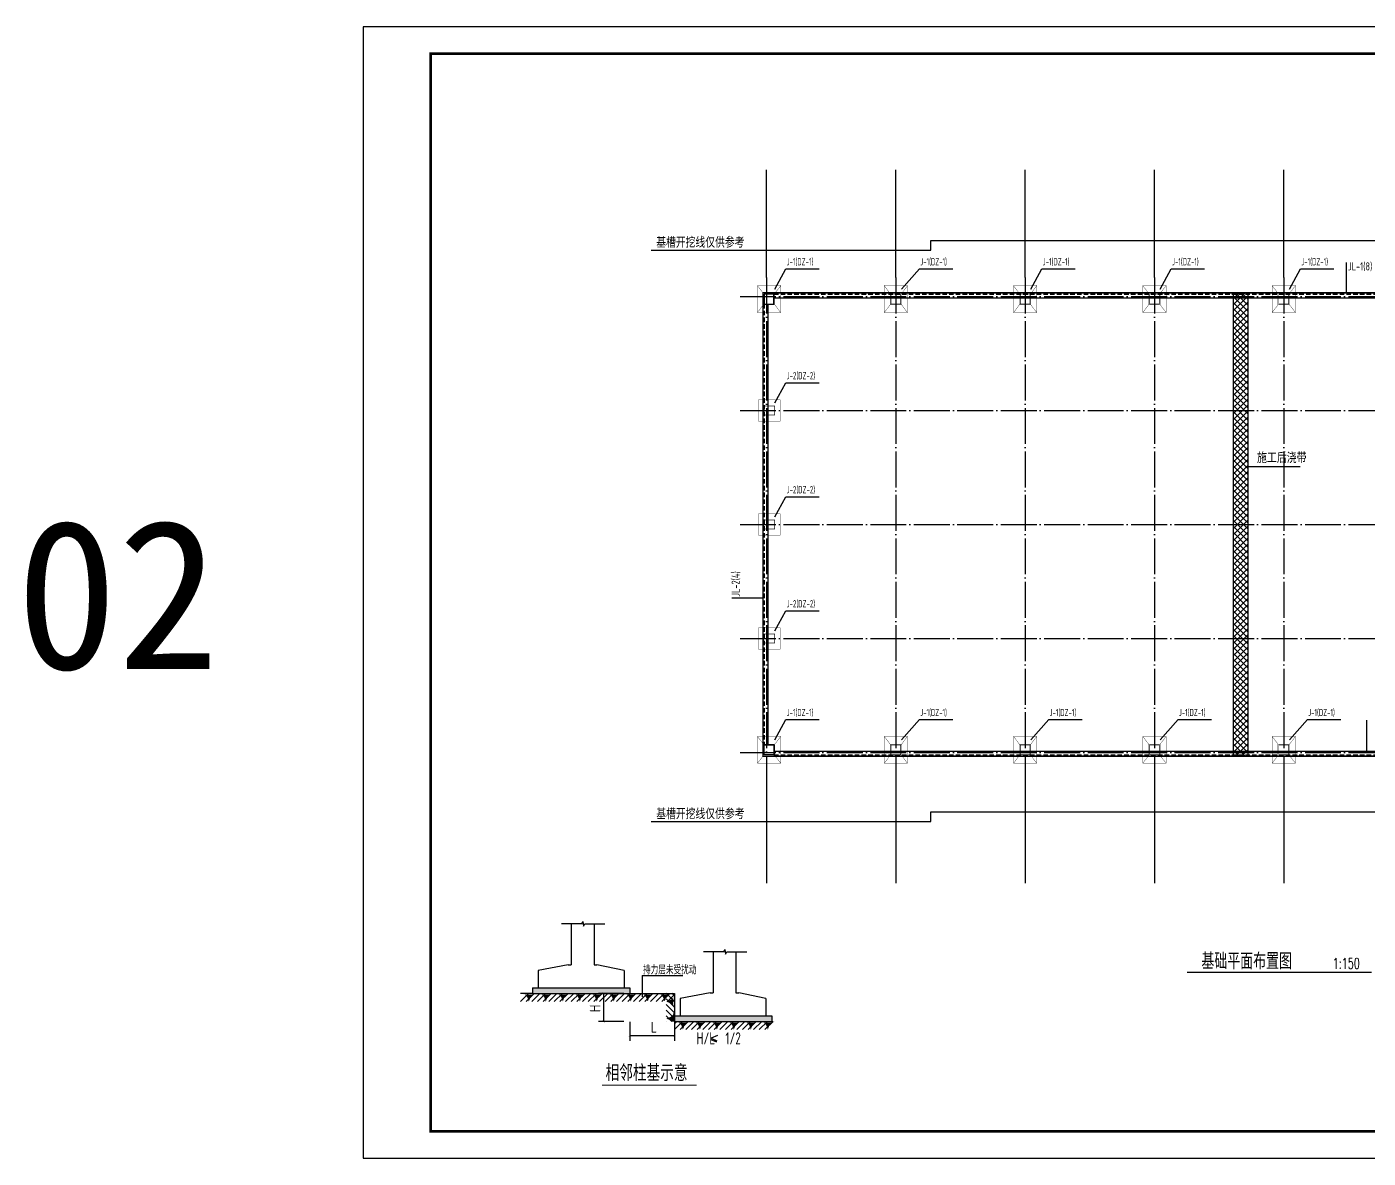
# Model space of a CAD drawing. Extents: x -307088 to 5640332, y -3541089 to -2181377.
# Drawn here: x 5460840 to 5535529, y -3128089 to -3065089 of the extents above; entities that cross this region are included whole.
import ezdxf

# ---------------------------------------------------------------- set-up
doc = ezdxf.new("R2010")
doc.units = 0
doc.header["$LTSCALE"] = 100
doc.header["$MEASUREMENT"] = 0
doc.linetypes.add('3', pattern=[3.75, 2.5, -1.25])
doc.linetypes.add('DOTE', pattern=[2.42, 2, -0.2, 0.02, -0.2])
doc.layers.get('0').update_dxf_attribs({"linetype": 'CONTINUOUS'})
for name, color, linetype in [('1505', 2, 'CONTINUOUS'), ('201', 7, 'CONTINUOUS'), ('708', 2, 'CONTINUOUS'), ('AXIS', 3, 'CONTINUOUS'), ('DOTE', 1, 'DOTE'), ('PUB_TEXT', 7, 'CONTINUOUS'), ('PUB_TITLE', 4, 'CONTINUOUS'), ('TEXT', 7, 'CONTINUOUS'), ('THICK', 6, 'CONTINUOUS'), ('WINDOW_TEXT', 7, 'CONTINUOUS'), ('填充', 251, 'CONTINUOUS'), ('柱集中标注', 2, 'CONTINUOUS'), ('梁', 4, 'CONTINUOUS'), ('梁虚线', 134, '3'), ('梁集中标注竖向', 2, 'CONTINUOUS')]:
    doc.layers.add(name, color=color, linetype=linetype)
doc.layers.add('柱填充', color=2, linetype='CONTINUOUS', lineweight=18)
doc.styles.add('_HZTXT', font='tssdeng.shx', dxfattribs={"width": 0.8, "bigfont": 'HZTXT.shx'})
doc.styles.add('_SIMPLEX', font='SIMPLEX.shx', dxfattribs={"width": 0.8})
doc.styles.get("Standard").update_dxf_attribs({"font": 'tssdeng.shx', "height": 3, "bigfont": 'tssdchn.shx'})
doc.styles.add('TSS', font='tssdeng.shx', dxfattribs={"width": 0.8, "height": 400, "bigfont": 'tssdchn.shx'})
doc.styles.add('tssd', font='tssdeng.shx', dxfattribs={"height": 3, "bigfont": '1hztxt.shx'})
doc.styles.add('TSSD_Label', font='Tssdeng.shx', dxfattribs={"width": 0.7, "bigfont": 'hztxt.shx'})
doc.styles.add('TSSD_Norm', font='tssdeng.shx', dxfattribs={"width": 0.7, "bigfont": 'hztxt.shx'})
doc.styles.add('TSSD_REIN', font='Tssdeng.shx', dxfattribs={"width": 0.7, "bigfont": 'hztxt.shx'})
doc.styles.add('图签2', font='simhei.ttf', dxfattribs={"height": 1000})
doc.styles.add('宋体', font='', dxfattribs={"height": 3})
doc.styles.get('宋体').set_extended_font_data('SimSun')

# ---------------------------------------------------------------- blocks, each defined once
blk = doc.blocks.new('_ARCHTICK')
at = {"color": 0, "linetype": 'ByBlock', "const_width": 0.15}
blk.add_lwpolyline([(-0.5, -0.5), (0.5, 0.5)], dxfattribs=at)
blk = doc.blocks.new('A$C752A51BD')
at = {"layer": '柱填充', "color": 7, "lineweight": -3}
for p, q in [((538, 166), (749, 77)), ((782, 314), (549, 208)), ((549, 208), (760, 119))]:
    blk.add_line(p, q, dxfattribs=at)
at = {"linetype": 'Continuous', "style": 'tssd', "width": 0.7}
blk.add_text('H/L  1/2', height=450, dxfattribs=at).set_placement((0, -17))

msp = doc.modelspace()

# ---------------------------------------------------------------- hatches: boundary and pattern name
at = {"layer": '201'}
h = msp.add_hatch(dxfattribs=at)
h.set_pattern_fill('AN33C', color=256, scale=360, style=0)
h.set_pattern_definition([(50, (5971968.2, -3022763.76), (258.21367, -22.59077), [27, -297]), (355, (5971968.2, -3022763.76), (-49.95048, 270.78917), [21.6, -237.6]), (100.4514, (5971989.72, -3022765.64), (208.26338, 248.19824), [22.94647, -252.41116]), (46.1842, (5971968.2, -3022691.76), (384.20678, -59.58685), [40.5, -445.5]), (96.6356, (5972000.2, -3022696.72), (336.47857, 350.68243), [34.4197, -378.61668]), (351.1842, (5971968.2, -3022691.76), (336.4783, 350.6827), [32.4, -356.4]), (21, (5972004.2, -3022709.76), (214.88654, -144.9428), [27, -297]), (326, (5972004.2, -3022709.76), (87.59352, 261.05402), [21.6, -237.6]), (71.4514, (5972022.1, -3022721.84), (302.48015, 116.11098), [22.94647, -252.41116]), (37.5, (5971968.2, -3022763.76), (4.377548, 119.841787), [0, -234.72, 0, -241.2, 0, -238.5]), (7.5, (5971968.2, -3022763.76), (94.705033, 141.988216), [0, -137.52, 0, -229.32, 0, -90.9]), (327.5, (5971887.92, -3022763.76), (192.176077, -8.119754), [0, -90, 0, -280.8, 0, -372.6]), (317.5, (5971851.92, -3022763.76), (209.94702, 36.037794), [0, -117, 0, -186.48, 0, -264.6])])
h.paths.add_polyline_path([(5488999.1, -3118597.7), (5488999.1, -3118916.2), (5494413.7, -3118916.2), (5494413.7, -3118597.7)])
h.paths.add_polyline_path([(5496902, -3120160.3), (5496902, -3120478.8), (5502316.6, -3120478.8), (5502316.6, -3120160.3)])
at = {"layer": '填充'}
h = msp.add_hatch(dxfattribs=at)
h.set_pattern_fill('ANSI37', color=256, scale=150)
h.set_pattern_definition([(45, (0, 0), (-168.379802, 168.379802), []), (135, (0, 0), (-168.379802, -168.379802), [])])
h.paths.add_polyline_path([(5528828.9, -3079901.5), (5528028.9, -3079901.5), (5528028.9, -3105701.5), (5528828.9, -3105701.5)])

# ---------------------------------------------------------------- linework, layer by layer
for points in [[(5502482.3, -3079689.3), (5503102.6, -3078561.2), (5504960.8, -3078561.2)], [(5509542.3, -3079689.3), (5510543, -3078561.2), (5512401.3, -3078561.2)], [(5516742.3, -3079689.3), (5517362.6, -3078561.2), (5519220.8, -3078561.2)], [(5523942.3, -3079689.3), (5524562.6, -3078561.2), (5526420.8, -3078561.2)], [(5531142.3, -3079689.3), (5531762.6, -3078561.2), (5533620.8, -3078561.2)], [(5502482.3, -3086032.5), (5503102.6, -3084904.5), (5504960.8, -3084904.5)], [(5502482.3, -3092382.5), (5503102.6, -3091254.5), (5504960.8, -3091254.5)], [(5502482.3, -3098732.5), (5503102.6, -3097604.5), (5504960.8, -3097604.5)], [(5502482.3, -3104789.3), (5503102.6, -3103661.2), (5504960.8, -3103661.2)], [(5509542.3, -3104789.3), (5510543, -3103661.2), (5512401.3, -3103661.2)], [(5516742.3, -3104789.3), (5517743, -3103661.2), (5519601.3, -3103661.2)], [(5523942.3, -3104789.3), (5524943, -3103661.2), (5526801.3, -3103661.2)], [(5531142.3, -3104789.3), (5532143, -3103661.2), (5534001.3, -3103661.2)]]:
    msp.add_lwpolyline(points)
at = {"layer": '1505', "ltscale": 1, "const_width": 18}
for points in [[(5501518.9, -3081001.5), (5502818.9, -3081001.5), (5502818.9, -3079501.5), (5501518.9, -3079501.5)], [(5501843.9, -3080576.5), (5502493.9, -3080576.5), (5502493.9, -3079926.5), (5501843.9, -3079926.5)], [(5508578.9, -3081001.5), (5509878.9, -3081001.5), (5509878.9, -3079501.5), (5508578.9, -3079501.5)], [(5508903.9, -3080576.5), (5509553.9, -3080576.5), (5509553.9, -3079926.5), (5508903.9, -3079926.5)], [(5515778.9, -3081001.5), (5517078.9, -3081001.5), (5517078.9, -3079501.5), (5515778.9, -3079501.5)], [(5516103.9, -3080576.5), (5516753.9, -3080576.5), (5516753.9, -3079926.5), (5516103.9, -3079926.5)], [(5522978.9, -3081001.5), (5524278.9, -3081001.5), (5524278.9, -3079501.5), (5522978.9, -3079501.5)], [(5523303.9, -3080576.5), (5523953.9, -3080576.5), (5523953.9, -3079926.5), (5523303.9, -3079926.5)], [(5530178.9, -3081001.5), (5531478.9, -3081001.5), (5531478.9, -3079501.5), (5530178.9, -3079501.5)], [(5530503.9, -3080576.5), (5531153.9, -3080576.5), (5531153.9, -3079926.5), (5530503.9, -3079926.5)], [(5501578.9, -3087051.5), (5502778.9, -3087051.5), (5502778.9, -3085851.5), (5501578.9, -3085851.5)], [(5501578.9, -3093401.5), (5502778.9, -3093401.5), (5502778.9, -3092201.5), (5501578.9, -3092201.5)], [(5501578.9, -3099751.5), (5502778.9, -3099751.5), (5502778.9, -3098551.5), (5501578.9, -3098551.5)], [(5501518.9, -3104601.5), (5502818.9, -3104601.5), (5502818.9, -3106101.5), (5501518.9, -3106101.5)], [(5508578.9, -3104601.5), (5509878.9, -3104601.5), (5509878.9, -3106101.5), (5508578.9, -3106101.5)], [(5515778.9, -3104601.5), (5517078.9, -3104601.5), (5517078.9, -3106101.5), (5515778.9, -3106101.5)], [(5522978.9, -3104601.5), (5524278.9, -3104601.5), (5524278.9, -3106101.5), (5522978.9, -3106101.5)], [(5530178.9, -3104601.5), (5531478.9, -3104601.5), (5531478.9, -3106101.5), (5530178.9, -3106101.5)], [(5501843.9, -3105026.5), (5502493.9, -3105026.5), (5502493.9, -3105676.5), (5501843.9, -3105676.5)], [(5508903.9, -3105026.5), (5509553.9, -3105026.5), (5509553.9, -3105676.5), (5508903.9, -3105676.5)], [(5516103.9, -3105026.5), (5516753.9, -3105026.5), (5516753.9, -3105676.5), (5516103.9, -3105676.5)], [(5523303.9, -3105026.5), (5523953.9, -3105026.5), (5523953.9, -3105676.5), (5523303.9, -3105676.5)], [(5530503.9, -3105026.5), (5531153.9, -3105026.5), (5531153.9, -3105676.5), (5530503.9, -3105676.5)]]:
    msp.add_lwpolyline(points, close=True, dxfattribs=at)
for points in [[(5501518.9, -3079501.5), (5501843.9, -3079926.5)], [(5502493.9, -3079926.5), (5502818.9, -3079501.5)], [(5508578.9, -3079501.5), (5508903.9, -3079926.5)], [(5509553.9, -3079926.5), (5509878.9, -3079501.5)], [(5515778.9, -3079501.5), (5516103.9, -3079926.5)], [(5516753.9, -3079926.5), (5517078.9, -3079501.5)], [(5522978.9, -3079501.5), (5523303.9, -3079926.5)], [(5523953.9, -3079926.5), (5524278.9, -3079501.5)], [(5530178.9, -3079501.5), (5530503.9, -3079926.5)], [(5531153.9, -3079926.5), (5531478.9, -3079501.5)], [(5501843.9, -3080576.5), (5501518.9, -3081001.5)], [(5502493.9, -3080576.5), (5502818.9, -3081001.5)], [(5508903.9, -3080576.5), (5508578.9, -3081001.5)], [(5509553.9, -3080576.5), (5509878.9, -3081001.5)], [(5516103.9, -3080576.5), (5515778.9, -3081001.5)], [(5516753.9, -3080576.5), (5517078.9, -3081001.5)], [(5523303.9, -3080576.5), (5522978.9, -3081001.5)], [(5523953.9, -3080576.5), (5524278.9, -3081001.5)], [(5530503.9, -3080576.5), (5530178.9, -3081001.5)], [(5531153.9, -3080576.5), (5531478.9, -3081001.5)], [(5501843.9, -3105026.5), (5501518.9, -3104601.5)], [(5502493.9, -3105026.5), (5502818.9, -3104601.5)], [(5508903.9, -3105026.5), (5508578.9, -3104601.5)], [(5509553.9, -3105026.5), (5509878.9, -3104601.5)], [(5516103.9, -3105026.5), (5515778.9, -3104601.5)], [(5516753.9, -3105026.5), (5517078.9, -3104601.5)], [(5523303.9, -3105026.5), (5522978.9, -3104601.5)], [(5523953.9, -3105026.5), (5524278.9, -3104601.5)], [(5530503.9, -3105026.5), (5530178.9, -3104601.5)], [(5531153.9, -3105026.5), (5531478.9, -3104601.5)], [(5501518.9, -3106101.5), (5501843.9, -3105676.5)], [(5502493.9, -3105676.5), (5502818.9, -3106101.5)], [(5508578.9, -3106101.5), (5508903.9, -3105676.5)], [(5509553.9, -3105676.5), (5509878.9, -3106101.5)], [(5515778.9, -3106101.5), (5516103.9, -3105676.5)], [(5516753.9, -3105676.5), (5517078.9, -3106101.5)], [(5522978.9, -3106101.5), (5523303.9, -3105676.5)], [(5523953.9, -3105676.5), (5524278.9, -3106101.5)], [(5530178.9, -3106101.5), (5530503.9, -3105676.5)], [(5531153.9, -3105676.5), (5531478.9, -3106101.5)]]:
    msp.add_lwpolyline(points, dxfattribs=at)
at = {"layer": '201'}
for p, q in [((5491745.3, -3115030.7), (5490616.1, -3115030.7)), ((5491149, -3115030.7), (5491149, -3117323.6)), ((5491745.3, -3115030.7), (5491795.7, -3114911.8)), ((5491795.7, -3114911.8), (5491842.1, -3115173.7)), ((5491842.1, -3115173.7), (5491910.7, -3115030.7)), ((5491910.7, -3115030.7), (5493023.4, -3115030.7)), ((5492423, -3115030.7), (5492423, -3117323.6)), ((5499648.2, -3116593.3), (5498519, -3116593.3)), ((5499051.9, -3116593.3), (5499051.9, -3118886.3)), ((5499648.2, -3116593.3), (5499698.6, -3116474.4)), ((5499698.6, -3116474.4), (5499745, -3116736.4)), ((5499745, -3116736.4), (5499813.6, -3116593.3)), ((5499813.6, -3116593.3), (5500926.3, -3116593.3)), ((5500325.9, -3116593.3), (5500325.9, -3118886.3)), ((5490989.8, -3117323.6), (5489317.6, -3117642.1)), ((5490989.8, -3117323.6), (5491149, -3117323.6)), ((5492423, -3117323.6), (5492582.3, -3117323.6)), ((5494095.2, -3117642.1), (5492582.3, -3117323.6)), ((5489317.6, -3117642.1), (5489317.6, -3118597.7)), ((5494095.2, -3117642.1), (5494095.2, -3118597.7)), ((5495096.9, -3117925.7), (5497360.8, -3117925.7)), ((5495096.9, -3117925.7), (5495096.9, -3119108.9)), ((5488999.1, -3118916.2), (5488322.6, -3118916.2)), ((5488322.6, -3119366.2), (5488772.6, -3118916.2)), ((5488637.6, -3119366.2), (5489087.6, -3118916.2)), ((5488952.6, -3119366.2), (5489402.6, -3118916.2)), ((5488999.1, -3118597.7), (5494413.7, -3118597.7)), ((5488999.1, -3118597.7), (5488999.1, -3118916.2)), ((5488999.1, -3118916.2), (5494413.7, -3118916.2)), ((5489267.6, -3119366.2), (5489717.6, -3118916.2)), ((5489582.6, -3119366.2), (5490032.6, -3118916.2)), ((5489897.6, -3119366.2), (5490347.6, -3118916.2)), ((5490212.6, -3119366.2), (5490662.6, -3118916.2)), ((5490527.6, -3119366.2), (5490977.6, -3118916.2)), ((5490842.6, -3119366.2), (5491292.6, -3118916.2)), ((5491157.6, -3119366.2), (5491607.6, -3118916.2)), ((5491472.6, -3119366.2), (5491922.6, -3118916.2)), ((5491787.6, -3119366.2), (5492237.6, -3118916.2)), ((5492102.6, -3119366.2), (5492552.6, -3118916.2)), ((5492417.6, -3119366.2), (5492867.6, -3118916.2)), ((5494076.2, -3118916.2), (5492668.8, -3118916.2)), ((5492732.6, -3119366.2), (5493182.6, -3118916.2)), ((5492950.1, -3118916.2), (5492950.1, -3120478.8)), ((5493047.6, -3119366.2), (5493497.6, -3118916.2)), ((5493362.6, -3119366.2), (5493812.6, -3118916.2)), ((5493677.6, -3119366.2), (5494127.6, -3118916.2)), ((5493992.6, -3119366.2), (5494442.6, -3118916.2)), ((5494307.6, -3119366.2), (5494757.6, -3118916.2)), ((5494413.7, -3118597.7), (5494413.7, -3118916.2)), ((5494413.7, -3118916.2), (5496902, -3118916.2)), ((5494622.6, -3119366.2), (5495072.6, -3118916.2)), ((5494937.6, -3119366.2), (5495387.6, -3118916.2)), ((5495252.6, -3119366.2), (5495702.6, -3118916.2)), ((5495567.6, -3119366.2), (5496017.6, -3118916.2)), ((5495882.6, -3119366.2), (5496332.6, -3118916.2)), ((5496197.6, -3119366.2), (5496647.6, -3118916.2)), ((5496442, -3118898.9), (5496892, -3119348.9)), ((5496512.6, -3119366.2), (5496902, -3118976.8)), ((5496757, -3118898.9), (5496892, -3119033.9)), ((5496902, -3118916.2), (5496902, -3120478.8)), ((5498892.7, -3118886.3), (5497220.5, -3119204.8)), ((5498892.7, -3118886.3), (5499051.9, -3118886.3)), ((5500325.9, -3118886.3), (5500485.2, -3118886.3)), ((5501998.1, -3119204.8), (5500485.2, -3118886.3)), ((5496442, -3119213.9), (5496892, -3119663.9)), ((5496442, -3119528.9), (5496892, -3119978.9)), ((5496827.6, -3119366.2), (5496902, -3119291.8)), ((5497220.5, -3119204.8), (5497220.5, -3120160.3)), ((5501998.1, -3119204.8), (5501998.1, -3120160.3)), ((5494076.2, -3120478.8), (5492668.8, -3120478.8)), ((5496442, -3119843.9), (5496892, -3120293.9)), ((5496442, -3120158.9), (5496762, -3120478.8)), ((5496442, -3120473.9), (5496447, -3120478.8)), ((5496902, -3120160.3), (5502316.6, -3120160.3)), ((5496902, -3120160.3), (5496902, -3120478.8)), ((5496902, -3120928.8), (5497352, -3120478.8)), ((5496902, -3120478.8), (5502316.6, -3120478.8)), ((5496902, -3120613.8), (5497037, -3120478.8)), ((5497217, -3120928.8), (5497667, -3120478.8)), ((5497532, -3120928.8), (5497982, -3120478.8)), ((5497847, -3120928.8), (5498297, -3120478.8)), ((5498162, -3120928.8), (5498612, -3120478.8)), ((5498477, -3120928.8), (5498927, -3120478.8)), ((5498792, -3120928.8), (5499242, -3120478.8)), ((5499107, -3120928.8), (5499557, -3120478.8)), ((5499422, -3120928.8), (5499872, -3120478.8)), ((5499737, -3120928.8), (5500187, -3120478.8)), ((5500052, -3120928.8), (5500502, -3120478.8)), ((5500367, -3120928.8), (5500817, -3120478.8)), ((5500682, -3120928.8), (5501132, -3120478.8)), ((5500997, -3120928.8), (5501447, -3120478.8)), ((5501312, -3120928.8), (5501762, -3120478.8)), ((5501627, -3120928.8), (5502077, -3120478.8)), ((5501942, -3120928.8), (5502392, -3120478.8)), ((5502316.6, -3120160.3), (5502316.6, -3120478.8)), ((5494413.7, -3120497.8), (5494413.7, -3121546.5)), ((5496902, -3120497.8), (5496902, -3121546.5)), ((5494413.7, -3121265.3), (5496902, -3121265.3))]:
    msp.add_line(p, q, dxfattribs=at)
for points in [[(5488322.6, -3118916.2), (5489267.6, -3118916.2), (5488574.6, -3118983.7), (5489015.6, -3118983.7)], [(5488574.6, -3118983.7), (5489015.6, -3118983.7), (5488700.6, -3119114.2), (5488889.6, -3119114.2)], [(5489267.6, -3118916.2), (5490212.6, -3118916.2), (5489519.6, -3118983.7), (5489960.6, -3118983.7)], [(5489519.6, -3118983.7), (5489960.6, -3118983.7), (5489645.6, -3119114.2), (5489834.6, -3119114.2)], [(5490212.6, -3118916.2), (5491157.6, -3118916.2), (5490464.6, -3118983.7), (5490905.6, -3118983.7)], [(5490464.6, -3118983.7), (5490905.6, -3118983.7), (5490590.6, -3119114.2), (5490779.6, -3119114.2)], [(5491157.6, -3118916.2), (5492102.6, -3118916.2), (5491409.6, -3118983.7), (5491850.6, -3118983.7)], [(5491409.6, -3118983.7), (5491850.6, -3118983.7), (5491535.6, -3119114.2), (5491724.6, -3119114.2)], [(5492102.6, -3118916.2), (5493047.6, -3118916.2), (5492354.6, -3118983.7), (5492795.6, -3118983.7)], [(5492354.6, -3118983.7), (5492795.6, -3118983.7), (5492480.6, -3119114.2), (5492669.6, -3119114.2)], [(5493047.6, -3118916.2), (5493992.6, -3118916.2), (5493299.6, -3118983.7), (5493740.6, -3118983.7)], [(5493299.6, -3118983.7), (5493740.6, -3118983.7), (5493425.6, -3119114.2), (5493614.6, -3119114.2)], [(5493992.6, -3118916.2), (5494937.6, -3118916.2), (5494244.6, -3118983.7), (5494685.6, -3118983.7)], [(5494244.6, -3118983.7), (5494685.6, -3118983.7), (5494370.6, -3119114.2), (5494559.6, -3119114.2)], [(5494937.6, -3118916.2), (5495882.6, -3118916.2), (5495189.6, -3118983.7), (5495630.6, -3118983.7)], [(5495189.6, -3118983.7), (5495630.6, -3118983.7), (5495315.6, -3119114.2), (5495504.6, -3119114.2)], [(5495882.6, -3118916.2), (5496827.6, -3118916.2), (5496134.6, -3118983.7), (5496575.6, -3118983.7)], [(5496134.6, -3118983.7), (5496575.6, -3118983.7), (5496260.6, -3119114.2), (5496449.6, -3119114.2)], [(5496892, -3118898.9), (5496892, -3119843.9), (5496824.5, -3119150.9), (5496824.5, -3119591.9)], [(5496827.6, -3118916.2), (5496902, -3118916.2), (5496902, -3118936.1)], [(5488700.6, -3119114.2), (5488889.6, -3119114.2), (5488795.1, -3119366.2)], [(5489645.6, -3119114.2), (5489834.6, -3119114.2), (5489740.1, -3119366.2)], [(5490590.6, -3119114.2), (5490779.6, -3119114.2), (5490685.1, -3119366.2)], [(5491535.6, -3119114.2), (5491724.6, -3119114.2), (5491630.1, -3119366.2)], [(5492480.6, -3119114.2), (5492669.6, -3119114.2), (5492575.1, -3119366.2)], [(5493425.6, -3119114.2), (5493614.6, -3119114.2), (5493520.1, -3119366.2)], [(5494370.6, -3119114.2), (5494559.6, -3119114.2), (5494465.1, -3119366.2)], [(5495315.6, -3119114.2), (5495504.6, -3119114.2), (5495410.1, -3119366.2)], [(5496260.6, -3119114.2), (5496449.6, -3119114.2), (5496355.1, -3119366.2)], [(5496694, -3119276.9), (5496694, -3119465.9), (5496442, -3119371.4)], [(5496824.5, -3119150.9), (5496824.5, -3119591.9), (5496694, -3119276.9), (5496694, -3119465.9)], [(5496694, -3120221.9), (5496694, -3120410.9), (5496442, -3120316.4)], [(5496824.5, -3120095.9), (5496824.5, -3120478.8), (5496694, -3120221.9), (5496764.4, -3120478.8)], [(5496764.4, -3120478.8), (5496764.4, -3120478.8), (5496694, -3120221.9), (5496694, -3120410.9)], [(5496892, -3119843.9), (5496892, -3120478.8), (5496824.5, -3120095.9), (5496824.5, -3120478.8)], [(5496902, -3120478.8), (5497847, -3120478.8), (5497154, -3120546.3), (5497595, -3120546.3)], [(5497847, -3120478.8), (5498792, -3120478.8), (5498099, -3120546.3), (5498540, -3120546.3)], [(5498792, -3120478.8), (5499737, -3120478.8), (5499044, -3120546.3), (5499485, -3120546.3)], [(5499737, -3120478.8), (5500682, -3120478.8), (5499989, -3120546.3), (5500430, -3120546.3)], [(5500682, -3120478.8), (5501627, -3120478.8), (5500934, -3120546.3), (5501375, -3120546.3)], [(5501627, -3120478.8), (5502572, -3120478.8), (5501879, -3120546.3), (5502320, -3120546.3)], [(5497154, -3120546.3), (5497595, -3120546.3), (5497280, -3120676.8), (5497469, -3120676.8)], [(5497280, -3120676.8), (5497469, -3120676.8), (5497374.5, -3120928.8)], [(5498099, -3120546.3), (5498540, -3120546.3), (5498225, -3120676.8), (5498414, -3120676.8)], [(5498225, -3120676.8), (5498414, -3120676.8), (5498319.5, -3120928.8)], [(5499044, -3120546.3), (5499485, -3120546.3), (5499170, -3120676.8), (5499359, -3120676.8)], [(5499170, -3120676.8), (5499359, -3120676.8), (5499264.5, -3120928.8)], [(5499989, -3120546.3), (5500430, -3120546.3), (5500115, -3120676.8), (5500304, -3120676.8)], [(5500115, -3120676.8), (5500304, -3120676.8), (5500209.5, -3120928.8)], [(5500934, -3120546.3), (5501375, -3120546.3), (5501060, -3120676.8), (5501249, -3120676.8)], [(5501060, -3120676.8), (5501249, -3120676.8), (5501154.5, -3120928.8)], [(5501879, -3120546.3), (5502320, -3120546.3), (5502005, -3120676.8), (5502194, -3120676.8)], [(5502005, -3120676.8), (5502194, -3120676.8), (5502099.5, -3120928.8)]]:
    msp.add_solid(points, dxfattribs=at)
at = {"layer": '708', "ltscale": 1, "const_width": 35}
for points in [[(5501893.9, -3080526.5), (5502443.9, -3080526.5), (5502443.9, -3079976.5), (5501893.9, -3079976.5)], [(5508953.9, -3080526.5), (5509503.9, -3080526.5), (5509503.9, -3079976.5), (5508953.9, -3079976.5)], [(5516153.9, -3080526.5), (5516703.9, -3080526.5), (5516703.9, -3079976.5), (5516153.9, -3079976.5)], [(5523353.9, -3080526.5), (5523903.9, -3080526.5), (5523903.9, -3079976.5), (5523353.9, -3079976.5)], [(5530553.9, -3080526.5), (5531103.9, -3080526.5), (5531103.9, -3079976.5), (5530553.9, -3079976.5)], [(5501878.9, -3086701.5), (5502478.9, -3086701.5), (5502478.9, -3086201.5), (5501878.9, -3086201.5)], [(5501878.9, -3093051.5), (5502478.9, -3093051.5), (5502478.9, -3092551.5), (5501878.9, -3092551.5)], [(5501878.9, -3099401.5), (5502478.9, -3099401.5), (5502478.9, -3098901.5), (5501878.9, -3098901.5)], [(5501893.9, -3105076.5), (5502443.9, -3105076.5), (5502443.9, -3105626.5), (5501893.9, -3105626.5)], [(5508953.9, -3105076.5), (5509503.9, -3105076.5), (5509503.9, -3105626.5), (5508953.9, -3105626.5)], [(5516153.9, -3105076.5), (5516703.9, -3105076.5), (5516703.9, -3105626.5), (5516153.9, -3105626.5)], [(5523353.9, -3105076.5), (5523903.9, -3105076.5), (5523903.9, -3105626.5), (5523353.9, -3105626.5)], [(5530553.9, -3105076.5), (5531103.9, -3105076.5), (5531103.9, -3105626.5), (5530553.9, -3105626.5)]]:
    msp.add_lwpolyline(points, close=True, dxfattribs=at)
at = {"layer": 'AXIS'}
for p, q in [((5502028.9, -3079057), (5502028.9, -3073057)), ((5509228.9, -3079057), (5509228.9, -3073057)), ((5516428.9, -3079057), (5516428.9, -3073057)), ((5523628.9, -3079057), (5523628.9, -3073057)), ((5530828.9, -3079057), (5530828.9, -3073057)), ((5502028.9, -3106773.9), (5502028.9, -3112773.9)), ((5509228.9, -3106773.9), (5509228.9, -3112773.9)), ((5516428.9, -3106773.9), (5516428.9, -3112773.9)), ((5523628.9, -3106773.9), (5523628.9, -3112773.9)), ((5530828.9, -3106773.9), (5530828.9, -3112773.9))]:
    msp.add_line(p, q, dxfattribs=at)
at = {"layer": 'AXIS', "const_width": 83.3}
msp.add_lwpolyline([(5535718, -3117737.2), (5525432.3, -3117737.2)], dxfattribs=at)
at = {"layer": 'DOTE', "color": 9, "ltscale": 10}
for p, q in [((5502028.9, -3079057), (5502028.9, -3106773.9)), ((5509228.9, -3079057), (5509228.9, -3106773.9)), ((5516428.9, -3079057), (5516428.9, -3106773.9)), ((5523628.9, -3079057), (5523628.9, -3106773.9)), ((5530828.9, -3079057), (5530828.9, -3106773.9)), ((5500551.9, -3080101.5), (5560758, -3080101.5)), ((5500551.9, -3086451.5), (5560758, -3086451.5)), ((5500551.9, -3092801.5), (5560758, -3092801.5)), ((5500551.9, -3099151.5), (5560758, -3099151.5)), ((5500551.9, -3105501.5), (5560758, -3105501.5))]:
    msp.add_line(p, q, dxfattribs=at)
at = {"layer": 'PUB_TITLE'}
msp.add_lwpolyline([(5479576.3, -3128089.1), (5591026.3, -3128089.1), (5591026.3, -3065089.1), (5479576.3, -3065089.1)], close=True, dxfattribs=at)
at = {"layer": 'PUB_TITLE', "const_width": 150}
msp.add_lwpolyline([(5483326.3, -3126589.1), (5589526.3, -3126589.1), (5589526.3, -3066589.1), (5483326.3, -3066589.1)], close=True, dxfattribs=at)
at = {"layer": 'THICK', "const_width": 67.5}
msp.add_lwpolyline([(5492863.4, -3124022.6), (5498131.7, -3124022.6)], dxfattribs=at)
at = {"layer": 'WINDOW_TEXT', "color": 6}
for p, q in [((5511181.6, -3077518.7), (5511181.6, -3076987.1)), ((5511181.6, -3076987.1), (5562971.9, -3076987.1)), ((5495605.9, -3077518.7), (5511181.6, -3077518.7)), ((5511181.6, -3109340.7), (5511181.6, -3108809.1)), ((5511181.6, -3108809.1), (5525259.2, -3108809.1)), ((5525259.2, -3108809.1), (5561913.7, -3108809.1)), ((5495605.9, -3109340.7), (5511181.6, -3109340.7))]:
    msp.add_line(p, q, dxfattribs=at)
at = {"layer": 'WINDOW_TEXT'}
msp.add_line((5528700, -3089568), (5531735.5, -3089568), dxfattribs=at)
for points in [[(5501893.9, -3080526.5), (5502443.9, -3080526.5), (5502443.9, -3079976.5), (5501893.9, -3079976.5)], [(5501893.9, -3105076.5), (5502443.9, -3105076.5), (5502443.9, -3105626.5), (5501893.9, -3105626.5)]]:
    msp.add_lwpolyline(points, close=True, dxfattribs=at)
at = {"layer": '填充'}
msp.add_lwpolyline([(5528028.9, -3079901.5), (5528828.9, -3079901.5), (5528828.9, -3105701.5), (5528028.9, -3105701.5)], close=True, dxfattribs=at)
at = {"layer": '梁'}
for points in [[(5559213.9, -3079901.5), (5501828.9, -3079901.5), (5501828.9, -3105701.5), (5559213.9, -3105701.5)], [(5502443.9, -3079901.5), (5559828.9, -3079901.5), (5559828.9, -3105701.5), (5502443.9, -3105701.5)], [(5502093.9, -3080526.5), (5502093.9, -3105076.5)], [(5502443.9, -3080176.5), (5559213.9, -3080176.5)], [(5502443.9, -3105426.5), (5559213.9, -3105426.5)]]:
    msp.add_lwpolyline(points, dxfattribs=at)
at = {"layer": '梁虚线'}
for points in [[(5502443.9, -3079976.5), (5559213.9, -3079976.5)], [(5501893.9, -3080526.5), (5501893.9, -3105076.5)], [(5502443.9, -3105626.5), (5559213.9, -3105626.5)]]:
    msp.add_lwpolyline(points, dxfattribs=at)
at = {"layer": '梁集中标注竖向'}
for p, q in [((5534322.5, -3079901.5), (5534322.5, -3078216)), ((5501828.9, -3096905.2), (5500094.9, -3096905.2)), ((5535459.3, -3105426.5), (5535459.3, -3103692.5))]:
    msp.add_line(p, q, dxfattribs=at)

# ---------------------------------------------------------------- block references
at = {"color": 0, "lineweight": -3, "xscale": 1.5, "yscale": 1.5, "zscale": 1.5}
msp.add_blockref('A$C752A51BD', (5498127.5, -3121727.4), dxfattribs=at)
at = {"layer": '201', "xscale": 112.5, "yscale": 112.5, "zscale": 112.5}
for p, rotation in [((5492950.1, -3118916.2), 90), ((5492950.1, -3120478.8), 270), ((5494413.7, -3121265.3), 180)]:
    msp.add_blockref('_ARCHTICK', p, dxfattribs=dict(at, rotation=rotation))
msp.add_blockref('_ARCHTICK', (5496902, -3121265.3), dxfattribs=at)

# ---------------------------------------------------------------- texts
at = {"style": '_SIMPLEX', "width": 0.65}
msp.add_text('1:150', height=600, dxfattribs=at).set_placement((5533560, -3117544.7))
at = {"layer": '201', "color": 0, "style": 'TSSD_REIN', "width": 0.85}
msp.add_text('H', height=597.2, rotation=90, dxfattribs=at).set_placement((5492781.3, -3119956.3))
msp.add_text('L', height=597.2, dxfattribs=at).set_placement((5495580.7, -3121096.5))
at = {"layer": 'PUB_TEXT'}
for s, height, style, width, p in [('施工后浇带', 600, 'TSS', 0.8, (5529341.5, -3089383.2)), ('基础平面布置图', 900, '_HZTXT', 0.8, (5526243.1, -3117568.1)), ('相邻柱基示意', 797.47, '宋体', 0.7, (5493064.4, -3123708.6))]:
    msp.add_text(s, height=height, dxfattribs=dict(at, style=style, width=width)).set_placement(p)
at = {"layer": 'PUB_TITLE', "color": 6, "style": '图签2'}
msp.add_text('02', height=8306.67, dxfattribs=at).set_placement((5460241.3, -3100850.8))
at = {"layer": 'TEXT', "color": 6, "style": 'TSSD_Label', "width": 0.6}
for s, p in [('J-1(DZ-1)', (5503142.6, -3078370.1)), ('J-1(DZ-1)', (5510583.1, -3078370.1)), ('J-1(DZ-1)', (5517402.6, -3078370.1)), ('J-1(DZ-1)', (5524602.6, -3078370.1)), ('J-1(DZ-1)', (5531802.6, -3078370.1)), ('J-2(DZ-2)', (5503142.6, -3084713.3)), ('J-2(DZ-2)', (5503142.6, -3091063.3)), ('J-2(DZ-2)', (5503142.6, -3097413.3)), ('J-1(DZ-1)', (5503142.6, -3103470.1)), ('J-1(DZ-1)', (5510583.1, -3103470.1)), ('J-1(DZ-1)', (5517783.1, -3103470.1)), ('J-1(DZ-1)', (5524983.1, -3103470.1)), ('J-1(DZ-1)', (5532183.1, -3103470.1))]:
    msp.add_text(s, height=400, dxfattribs=at).set_placement(p)
at = {"layer": 'TEXT', "style": 'TSSD_Norm', "width": 0.7}
msp.add_text('持力层未受扰动', height=450, dxfattribs=at).set_placement((5495148.9, -3117850.6))
at = {"layer": '柱集中标注', "color": 7, "style": 'TSSD_REIN', "width": 0.7}
for p in [(5495887.2, -3077390.6), (5495887.2, -3109212.6)]:
    msp.add_text('基槽开挖线仅供参考', height=600, dxfattribs=at).set_placement(p)
at = {"layer": '梁集中标注竖向', "width": 0.65}
msp.add_text('JL-1(8)', height=450, dxfattribs=at).set_placement((5534404.2, -3078653.2))
msp.add_text('JL-2(4)', height=450, rotation=90, dxfattribs=at).set_placement((5500532.1, -3096823.5))

doc.saveas('drawing.dxf')
